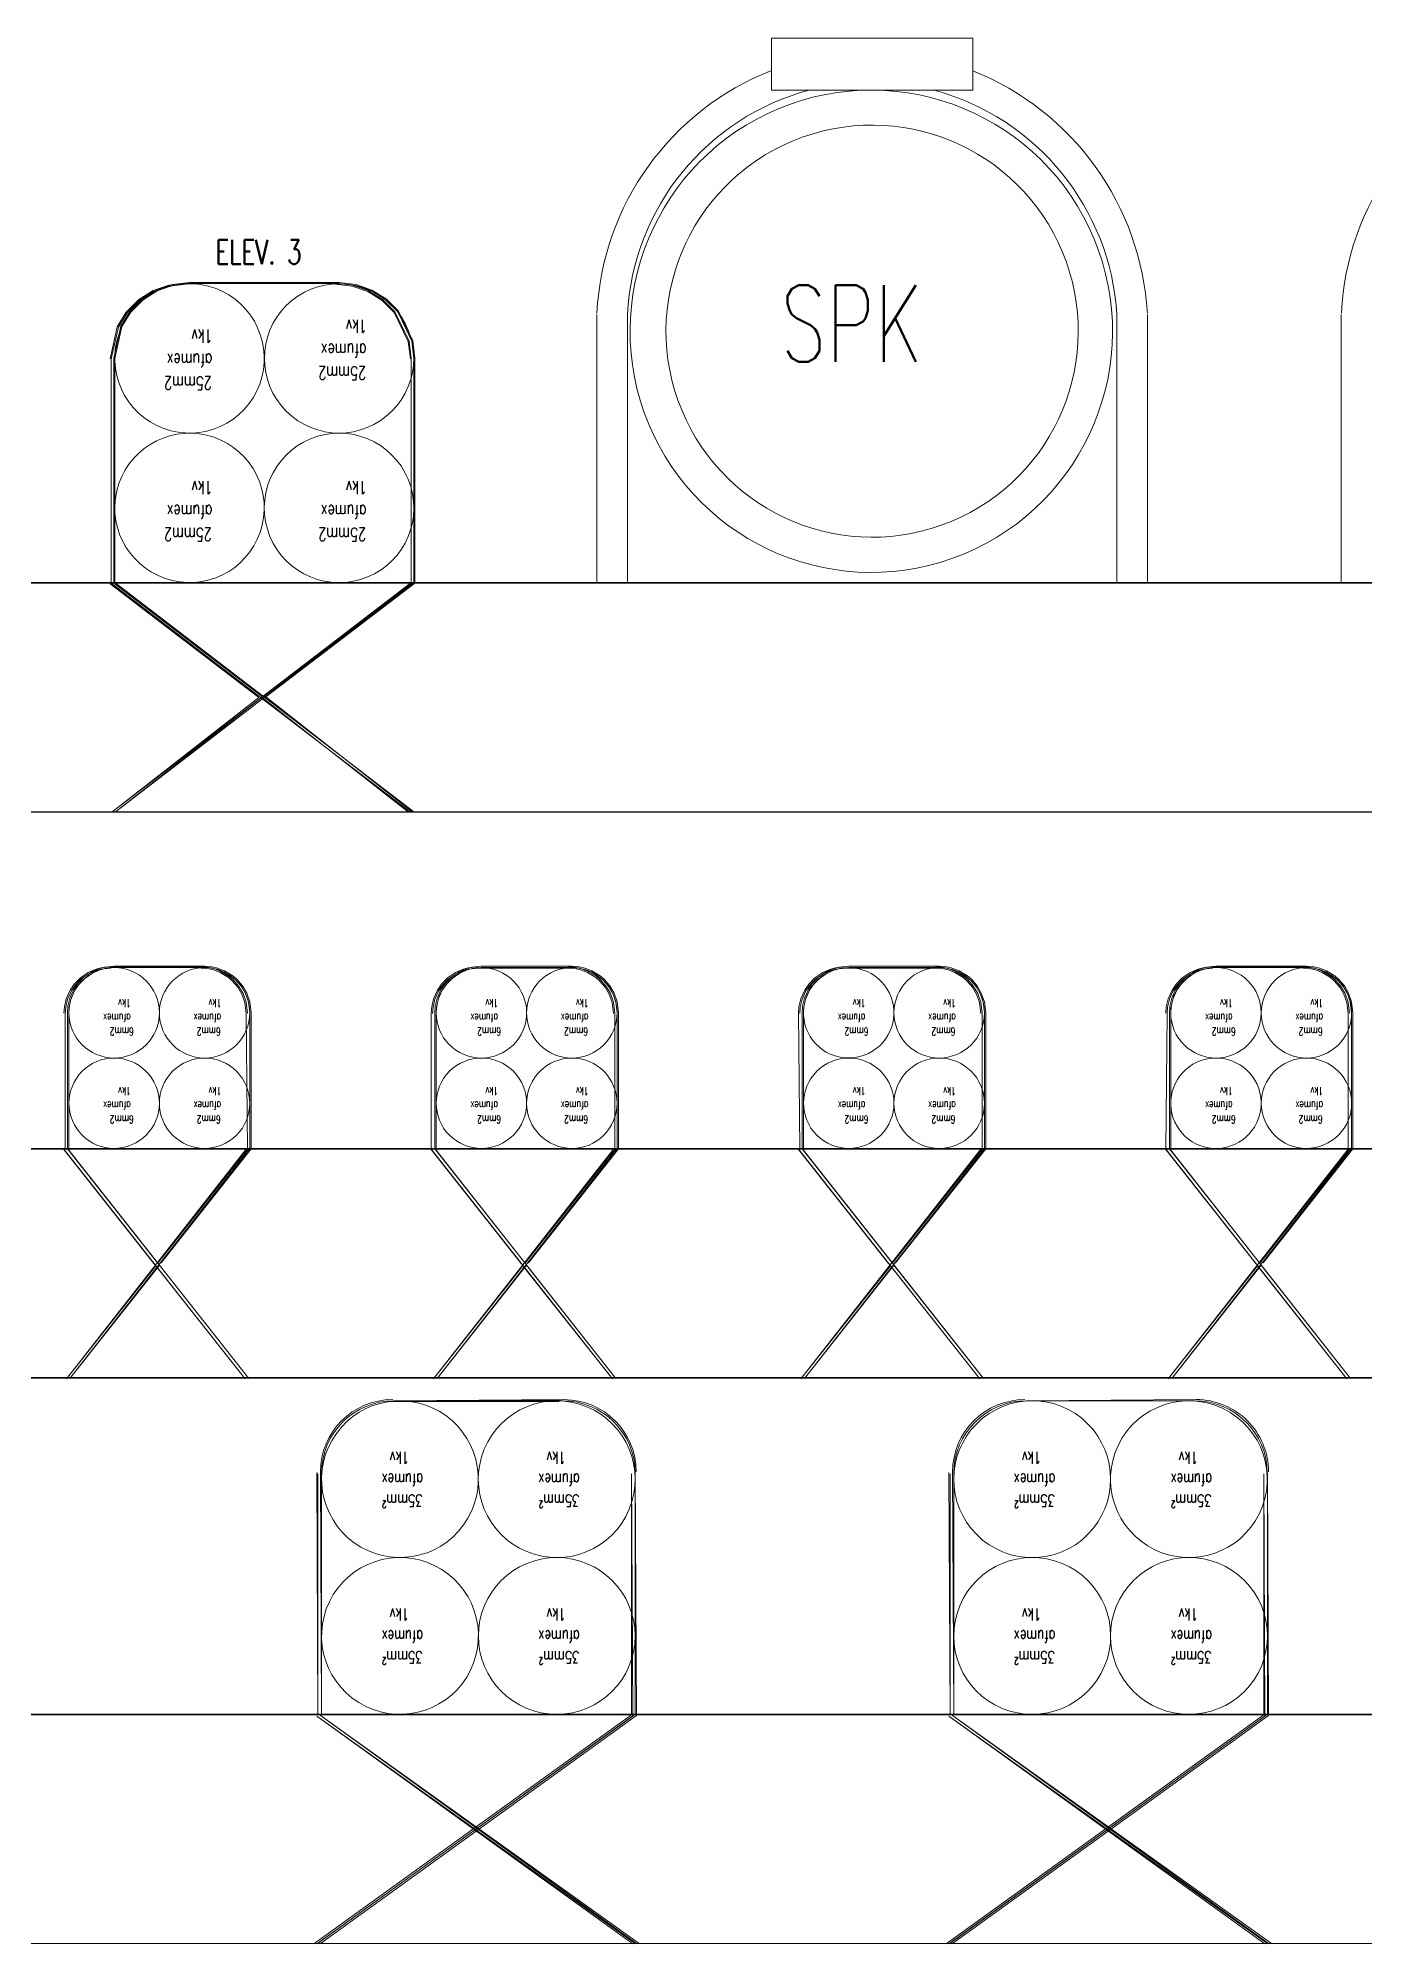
# Model space of a CAD drawing. Extents: x -14.2 to 52.3, y 3.7 to 90.9.
# Drawn here: x 12.1324 to 12.2424, y 17.7569 to 17.915 of the extents above; entities that cross this region are included whole.
import ezdxf

# ---------------------------------------------------------------- set-up
doc = ezdxf.new("R2010")
doc.units = 0
doc.layers.add('limpo_PINI-PSG-PE-0102-LAZ-R00$0$0-1', color=7, linetype='Continuous', lineweight=5)
doc.layers.add('limpo_PINI-PSG-PE-0102-LAZ-R00$0$PNIN-HID-PL-0009-LAZ-R00_dwg', color=8, linetype='Continuous', lineweight=5)
doc.layers.add('limpo_PINI-PSG-PE-0102-LAZ-R00$0$0-8', color=7, linetype='Continuous', lineweight=5, true_color=0x999999)
doc.layers.add('limpo_PINI-PSG-PE-0102-LAZ-R00$0$XR_ARQT', color=7, linetype='Continuous')
doc.layers.add('XR_ARQT', color=7, linetype='Continuous')
doc.styles.add('limpo_PINI-PSG-PE-0102-LAZ-R00$0$RomanS_2', font='romans__.ttf', dxfattribs={"width": 0.7, "height": 0.001})
doc.styles.add('limpo_PINI-PSG-PE-0102-LAZ-R00$0$RomanS_3', font='romans__.ttf', dxfattribs={"width": 0.7, "height": 0.006347})
doc.styles.add('limpo_PINI-PSG-PE-0102-LAZ-R00$0$RomanS_5', font='romans__.ttf', dxfattribs={"width": 0.7, "height": 0.000663717})
doc.styles.add('limpo_PINI-PSG-PE-0102-LAZ-R00$0$RomanS_6', font='romans__.ttf', dxfattribs={"width": 0.7, "height": 0.002})
doc.styles.add('limpo_PINI-PSG-PE-0102-LAZ-R00$0$RomanS_8', font='romans__.ttf', dxfattribs={"width": 0.7, "height": 0.001097})

# ---------------------------------------------------------------- blocks, each defined once
blk = doc.blocks.new('limpo_PINI-PSG-PE-0102-LAZ-R00$0$LAZ GERAL - PNE_dwg-25011385-009 - PRE - PAV_ LAZER - GERAL')
at = {"layer": 'limpo_PINI-PSG-PE-0102-LAZ-R00$0$0-8'}
for p, q in [((-9.44845, -6.93843), (-9.44845, -6.96066)), ((-9.44591, -6.93843), (-9.44591, -6.96066)), ((-9.40534, -6.93843), (-9.40534, -6.96066)), ((-9.4028, -6.93843), (-9.4028, -6.96066)), ((-9.38673, -6.93843), (-9.38673, -6.96066)), ((-8.78, -6.96066), (-9.8293, -6.96066)), ((-8.78, -7.00759), (-9.8293, -7.00759)), ((-8.78, -7.05452), (-9.8293, -7.05452))]:
    blk.add_line(p, q, dxfattribs=at)
at = {"layer": 'limpo_PINI-PSG-PE-0102-LAZ-R00$0$0-8', "flags": 128}
blk.add_lwpolyline([(-9.43398, -6.91549), (-9.41728, -6.91549), (-9.41728, -6.9198), (-9.43398, -6.9198)], close=True, dxfattribs=at)
for points in [[(-9.46377, -6.97966), (-9.47591, -6.97014), (-9.46354, -6.9607), (-9.46354, -6.94205), (-9.46371, -6.9406), (-9.4649, -6.93815), (-9.46592, -6.93713), (-9.46711, -6.93639), (-9.46842, -6.93593), (-9.46982, -6.93577), (-9.48223, -6.93577), (-9.48364, -6.93593), (-9.48495, -6.93639), (-9.48612, -6.93712), (-9.48717, -6.93817), (-9.48792, -6.93938), (-9.48851, -6.94205), (-9.48851, -6.9607), (-9.47619, -6.97014), (-9.48838, -6.97966), (-9.46363, -6.96066), (-9.46363, -6.94206), (-9.4638, -6.94062), (-9.46497, -6.9382), (-9.46598, -6.9372), (-9.46715, -6.93647), (-9.46844, -6.93601), (-9.46983, -6.93586), (-9.48223, -6.93586), (-9.48363, -6.93602), (-9.48491, -6.93647), (-9.48607, -6.93719), (-9.4871, -6.93823), (-9.48784, -6.93942), (-9.48843, -6.94206), (-9.48843, -6.96066), (-9.46363, -6.97966)], [(-9.51351, -6.9592), (-9.51351, -6.96066), (-9.48851, -6.96066), (-9.48851, -6.96009)], [(-9.8293, -6.96066), (-9.8293, -6.97966), (-8.78, -6.97966)], [(-9.49223, -7.00759), (-9.49223, -7.00384), (-9.49223, -6.99634), (-9.4922, -6.99582), (-9.49205, -6.99516), (-9.49173, -6.99446), (-9.49141, -6.99399), (-9.49091, -6.99348), (-9.49028, -6.99305), (-9.48972, -6.9928), (-9.48926, -6.99267), (-9.48848, -6.99259), (-9.48098, -6.99259), (-9.4805, -6.99262), (-9.48002, -6.99272), (-9.47938, -6.99295), (-9.4787, -6.99337), (-9.47839, -6.99363), (-9.47793, -6.99417), (-9.47759, -6.99475), (-9.47734, -6.99544), (-9.47723, -6.99634), (-9.47723, -7.00384), (-9.47723, -7.00759), (-9.49215, -7.02666), (-9.48473, -7.01727), (-9.47732, -7.02666), (-9.49235, -7.00759), (-9.50758, -7.00759)], [(-9.48459, -7.01709), (-9.47712, -7.00763), (-9.47712, -7.00384), (-9.47712, -6.99633), (-9.47723, -6.99542), (-9.47749, -6.9947), (-9.47783, -6.9941), (-9.47831, -6.99355), (-9.47863, -6.99328), (-9.47933, -6.99285), (-9.47999, -6.99261), (-9.48049, -6.99251), (-9.48098, -6.99248), (-9.48849, -6.99248), (-9.48928, -6.99256), (-9.48976, -6.99269), (-9.49034, -6.99295), (-9.49099, -6.99339), (-9.4915, -6.99392), (-9.49183, -6.99441), (-9.49215, -6.99513), (-9.49231, -6.9958), (-9.49235, -6.99633), (-9.49235, -7.00384), (-9.49235, -7.00763), (-9.48488, -7.01709)], [(-9.46178, -7.00759), (-9.46178, -7.00384), (-9.46178, -6.99634), (-9.46174, -6.99582), (-9.46159, -6.99516), (-9.46128, -6.99446), (-9.46095, -6.99399), (-9.46046, -6.99348), (-9.45983, -6.99305), (-9.45927, -6.9928), (-9.4588, -6.99267), (-9.45803, -6.99259), (-9.45053, -6.99259), (-9.45005, -6.99262), (-9.44956, -6.99272), (-9.44892, -6.99295), (-9.44824, -6.99337), (-9.44794, -6.99363), (-9.44747, -6.99417), (-9.44713, -6.99475), (-9.44689, -6.99544), (-9.44678, -6.99634), (-9.44678, -7.00384), (-9.44678, -7.00759), (-9.46169, -7.02666), (-9.45428, -7.01727), (-9.44687, -7.02666), (-9.46189, -7.00759), (-9.47712, -7.00759), (-9.47712, -7.00709)], [(-9.45413, -7.01709), (-9.44667, -7.00763), (-9.44667, -7.00384), (-9.44667, -6.99633), (-9.44678, -6.99542), (-9.44703, -6.9947), (-9.44738, -6.9941), (-9.44786, -6.99355), (-9.44817, -6.99328), (-9.44887, -6.99285), (-9.44953, -6.99261), (-9.45003, -6.99251), (-9.45053, -6.99248), (-9.45804, -6.99248), (-9.45883, -6.99256), (-9.4593, -6.99269), (-9.45988, -6.99295), (-9.46053, -6.99339), (-9.46104, -6.99392), (-9.46138, -6.99441), (-9.4617, -6.99513), (-9.46186, -6.9958), (-9.46189, -6.99633), (-9.46189, -7.00384), (-9.46189, -7.00763), (-9.45442, -7.01709)], [(-9.43132, -7.00759), (-9.43132, -7.00384), (-9.43132, -6.99634), (-9.43129, -6.99582), (-9.43113, -6.99516), (-9.43082, -6.99446), (-9.4305, -6.99399), (-9.43, -6.99348), (-9.42937, -6.99305), (-9.42881, -6.9928), (-9.42835, -6.99267), (-9.42757, -6.99259), (-9.42007, -6.99259), (-9.41959, -6.99262), (-9.41911, -6.99272), (-9.41847, -6.99295), (-9.41779, -6.99337), (-9.41748, -6.99363), (-9.41701, -6.99417), (-9.41668, -6.99475), (-9.41643, -6.99544), (-9.41632, -6.99634), (-9.41632, -7.00384), (-9.41632, -7.00759), (-9.43123, -7.02666), (-9.42382, -7.01727), (-9.41641, -7.02666), (-9.43144, -7.00759), (-9.44667, -7.00759), (-9.44667, -7.00709)], [(-9.42368, -7.01709), (-9.41621, -7.00763), (-9.41621, -7.00384), (-9.41621, -6.99633), (-9.41632, -6.99542), (-9.41658, -6.9947), (-9.41692, -6.9941), (-9.4174, -6.99355), (-9.41772, -6.99328), (-9.41842, -6.99285), (-9.41907, -6.99261), (-9.41958, -6.99251), (-9.42007, -6.99248), (-9.42758, -6.99248), (-9.42837, -6.99256), (-9.42885, -6.99269), (-9.42943, -6.99295), (-9.43008, -6.99339), (-9.43059, -6.99392), (-9.43092, -6.99441), (-9.43124, -6.99513), (-9.4314, -6.9958), (-9.43144, -6.99633), (-9.43144, -7.00384), (-9.43144, -7.00763), (-9.42397, -7.01709)], [(-9.40087, -7.00759), (-9.40087, -7.00384), (-9.40087, -6.99634), (-9.40083, -6.99582), (-9.40068, -6.99516), (-9.40037, -6.99446), (-9.40004, -6.99399), (-9.39955, -6.99348), (-9.39892, -6.99305), (-9.39835, -6.9928), (-9.39789, -6.99267), (-9.39712, -6.99259), (-9.38962, -6.99259), (-9.38914, -6.99262), (-9.38865, -6.99272), (-9.38801, -6.99295), (-9.38733, -6.99337), (-9.38703, -6.99363), (-9.38656, -6.99417), (-9.38622, -6.99475), (-9.38598, -6.99544), (-9.38587, -6.99634), (-9.38587, -7.00384), (-9.38587, -7.00759), (-9.40078, -7.02666), (-9.39337, -7.01727), (-9.38596, -7.02666), (-9.40098, -7.00759), (-9.41621, -7.00759), (-9.41621, -7.00709)], [(-9.39322, -7.01709), (-9.38576, -7.00763), (-9.38576, -7.00384), (-9.38576, -6.99633), (-9.38587, -6.99542), (-9.38612, -6.9947), (-9.38647, -6.9941), (-9.38695, -6.99355), (-9.38726, -6.99328), (-9.38796, -6.99285), (-9.38862, -6.99261), (-9.38912, -6.99251), (-9.38961, -6.99248), (-9.39712, -6.99248), (-9.39791, -6.99256), (-9.39839, -6.99269), (-9.39897, -6.99295), (-9.39962, -6.99339), (-9.40013, -6.99392), (-9.40047, -6.99441), (-9.40079, -6.99513), (-9.40095, -6.9958), (-9.40098, -6.99633), (-9.40098, -7.00384), (-9.40098, -7.00763), (-9.39351, -7.01709)], [(-9.37053, -7.00759), (-9.38576, -7.00759), (-9.38576, -7.00709)], [(-9.8293, -7.00759), (-9.8293, -7.02659), (-8.78, -7.02659)], [(-9.45118, -7.02842), (-9.46528, -7.02852), (-9.45128, -7.02852)], [(-9.39876, -7.02842), (-9.41286, -7.02852), (-9.39886, -7.02852)], [(-9.47138, -7.07352), (-9.44518, -7.05462), (-9.44528, -7.03452), (-9.44528, -7.05452), (-9.47162, -7.07352)], [(-9.47138, -7.03442), (-9.47128, -7.05452), (-9.47128, -7.03452)], [(-9.41896, -7.07352), (-9.39276, -7.05462), (-9.39286, -7.03452), (-9.39286, -7.05452), (-9.4192, -7.07352)], [(-9.41896, -7.03442), (-9.41886, -7.05452), (-9.41886, -7.03452)], [(-9.8293, -7.05452), (-9.8293, -7.07352), (-8.78, -7.07352)], [(-9.47138, -7.05452), (-9.49761, -7.05452), (-9.49761, -7.05372)], [(-9.44518, -7.07352), (-9.47138, -7.05462), (-9.44495, -7.07352)], [(-9.41896, -7.05452), (-9.44518, -7.05452), (-9.44518, -7.05372)], [(-9.39276, -7.07352), (-9.41896, -7.05462), (-9.39253, -7.07352)], [(-9.36654, -7.05452), (-9.39276, -7.05452), (-9.39276, -7.05372)]]:
    blk.add_lwpolyline(points, dxfattribs=at)
at = {"layer": 'limpo_PINI-PSG-PE-0102-LAZ-R00$0$0-8'}
blk.add_arc((-9.41296, -7.03442), 0.006, 90, 180, dxfattribs=at)
for centre, major_axis, ratio in [((-9.4257, -6.93981), (-0.00765, 0.01848), 1), ((-9.36397, -6.93981), (0.01848, 0.00765), 1), ((-9.42563, -6.9398), (0.01579, 0.00654), 1), ((-9.48223, -6.94206), (-0.00527, 0.00326), 1), ((-9.46983, -6.94206), (0.00438, 0.00438), 1), ((-9.48223, -6.95446), (-0.00603, 0.00142), 0.999999), ((-9.46983, -6.95446), (0.00573, 0.00237), 1), ((-9.48848, -6.99634), (0.00375, 0), 1), ((-9.48098, -6.99634), (0.00373, 0.00037), 0.999998), ((-9.45803, -6.99634), (-0.00346, 0.00144), 1), ((-9.45053, -6.99634), (0.00265, 0.00265), 1), ((-9.42757, -6.99634), (0.00319, 0.00197), 0.999999), ((-9.42007, -6.99634), (0.00375, 0), 1), ((-9.39712, -6.99634), (0, 0.00375), 0.999999), ((-9.38962, -6.99634), (0.00144, 0.00346), 0.999999), ((-9.48848, -7.00384), (0.00346, 0.00144), 0.999999), ((-9.48098, -7.00384), (-0.00265, 0.00265), 1), ((-9.45803, -7.00384), (-0.00265, 0.00265), 1), ((-9.45053, -7.00384), (0.00144, 0.00346), 1), ((-9.42757, -7.00384), (0.00265, 0.00265), 0.999999), ((-9.42007, -7.00384), (0.00375, 0), 1), ((-9.39712, -7.00384), (-0.00086, 0.00365), 0.999999), ((-9.38962, -7.00384), (0.00346, 0.00144), 1), ((-9.46478, -7.03502), (0.0038, 0.00527), 0.999999), ((-9.45178, -7.03502), (-0.00601, 0.00249), 1), ((-9.39936, -7.03502), (0.00342, 0.00553), 1), ((-9.41236, -7.03502), (-0.0046, 0.0046), 1), ((-9.46478, -7.04802), (0.00342, 0.00553), 1), ((-9.45178, -7.04802), (0, 0.0065), 1), ((-9.41236, -7.04802), (0.00249, 0.00601), 1), ((-9.39936, -7.04802), (-0.0046, 0.0046), 1)]:
    blk.add_ellipse(centre, major_axis=major_axis, ratio=ratio, dxfattribs=at)
for centre, major_axis, ratio, start_param, end_param in [((-9.42563, -6.93945), (0.02245, 0.00425), 1, 1.757862, 2.90416), ((-9.42589, -6.93966), (-0.01682, 0.01586), 1, 3.956469, 5.086642), ((-9.3639, -6.93945), (0.00467, 0.02237), 1, 0.579761, 1.72606), ((-9.42563, -6.93945), (0.01429, 0.01444), 1, 1.035602, 2.300598), ((-9.42588, -6.93966), (0.0202, 0.0039), 1, 6.152214, 7.398431), ((-9.46538, -7.03442), (-0.0023, 0.00554), 0.999999, 5.890487, 7.461283), ((-9.46528, -7.03452), (0, 0.006), 1, 0, 1.570796), ((-9.45128, -7.03452), (0, 0.006), 1, 4.712389, 6.283185), ((-9.45118, -7.03442), (0.00315, 0.0051), 1, 5.265964, 6.83676), ((-9.41286, -7.03452), (0.00424, 0.00424), 1, 0.785396, 2.356192), ((-9.39886, -7.03452), (-0.0051, 0.00315), 1, 3.695168, 5.265964), ((-9.39876, -7.03442), (-0.00138, 0.00584), 1, 4.480567, 6.051364)]:
    blk.add_ellipse(centre, major_axis=major_axis, ratio=ratio, start_param=start_param, end_param=end_param, dxfattribs=at)
at = {"layer": 'limpo_PINI-PSG-PE-0102-LAZ-R00$0$0-1', "attachment_point": 1, "line_spacing_factor": 0.983083}
for s, insert, char_height, width, style in [('ELEV. 3', (-9.48008, -6.93224), 0.002, 0.0098741, 'limpo_PINI-PSG-PE-0102-LAZ-R00$0$RomanS_6'), ('SPK', (-9.43323, -6.93599), 0.006347, 0.0160157, 'limpo_PINI-PSG-PE-0102-LAZ-R00$0$RomanS_3')]:
    blk.add_mtext(s, dxfattribs=dict(at, insert=insert, char_height=char_height, width=width, style=style))
at = {"layer": 'limpo_PINI-PSG-PE-0102-LAZ-R00$0$0-1', "attachment_point": 1, "rotation": 180, "line_spacing_factor": 0.983083}
for s, insert, char_height, width, style in [('1kv', (-9.46752, -6.93995), 0.001097, 0.002341, 'limpo_PINI-PSG-PE-0102-LAZ-R00$0$RomanS_8'), ('1kv', (-9.48031, -6.94077), 0.001097, 0.002341, 'limpo_PINI-PSG-PE-0102-LAZ-R00$0$RomanS_8'), ('afumex', (-9.46754, -6.94195), 0.001097, 0.0050431, 'limpo_PINI-PSG-PE-0102-LAZ-R00$0$RomanS_8'), ('afumex', (-9.48032, -6.94277), 0.001097, 0.0050431, 'limpo_PINI-PSG-PE-0102-LAZ-R00$0$RomanS_8'), ('25mm2', (-9.48038, -6.94466), 0.001097, 0.0052705, 'limpo_PINI-PSG-PE-0102-LAZ-R00$0$RomanS_8'), ('25mm2', (-9.46759, -6.94384), 0.001097, 0.0052705, 'limpo_PINI-PSG-PE-0102-LAZ-R00$0$RomanS_8'), ('1kv', (-9.48031, -6.95333), 0.001097, 0.002341, 'limpo_PINI-PSG-PE-0102-LAZ-R00$0$RomanS_8'), ('1kv', (-9.46752, -6.95333), 0.001097, 0.002341, 'limpo_PINI-PSG-PE-0102-LAZ-R00$0$RomanS_8'), ('afumex', (-9.48032, -6.95533), 0.001097, 0.0050431, 'limpo_PINI-PSG-PE-0102-LAZ-R00$0$RomanS_8'), ('afumex', (-9.46754, -6.95533), 0.001097, 0.0050431, 'limpo_PINI-PSG-PE-0102-LAZ-R00$0$RomanS_8'), ('25mm2', (-9.48038, -6.95722), 0.001097, 0.0052705, 'limpo_PINI-PSG-PE-0102-LAZ-R00$0$RomanS_8'), ('25mm2', (-9.46759, -6.95722), 0.001097, 0.0052705, 'limpo_PINI-PSG-PE-0102-LAZ-R00$0$RomanS_8'), ('1kv', (-9.48709, -6.99588), 0.000664, 0.0014159, 'limpo_PINI-PSG-PE-0102-LAZ-R00$0$RomanS_5'), ('1kv', (-9.47959, -6.99588), 0.000664, 0.0014159, 'limpo_PINI-PSG-PE-0102-LAZ-R00$0$RomanS_5'), ('1kv', (-9.45664, -6.99588), 0.000664, 0.0014159, 'limpo_PINI-PSG-PE-0102-LAZ-R00$0$RomanS_5'), ('1kv', (-9.44914, -6.99588), 0.000664, 0.0014159, 'limpo_PINI-PSG-PE-0102-LAZ-R00$0$RomanS_5'), ('1kv', (-9.42618, -6.99588), 0.000664, 0.0014159, 'limpo_PINI-PSG-PE-0102-LAZ-R00$0$RomanS_5'), ('1kv', (-9.41868, -6.99588), 0.000664, 0.0014159, 'limpo_PINI-PSG-PE-0102-LAZ-R00$0$RomanS_5'), ('1kv', (-9.39573, -6.99588), 0.000664, 0.0014159, 'limpo_PINI-PSG-PE-0102-LAZ-R00$0$RomanS_5'), ('1kv', (-9.38823, -6.99588), 0.000664, 0.0014159, 'limpo_PINI-PSG-PE-0102-LAZ-R00$0$RomanS_5'), ('afumex', (-9.4871, -6.99708), 0.000664, 0.0030503, 'limpo_PINI-PSG-PE-0102-LAZ-R00$0$RomanS_5'), ('6mm2', (-9.48685, -6.99823), 0.000664, 0.0026538, 'limpo_PINI-PSG-PE-0102-LAZ-R00$0$RomanS_5'), ('afumex', (-9.4796, -6.99708), 0.000664, 0.0030503, 'limpo_PINI-PSG-PE-0102-LAZ-R00$0$RomanS_5'), ('6mm2', (-9.47964, -6.99823), 0.000664, 0.0026538, 'limpo_PINI-PSG-PE-0102-LAZ-R00$0$RomanS_5'), ('afumex', (-9.45665, -6.99708), 0.000664, 0.0030503, 'limpo_PINI-PSG-PE-0102-LAZ-R00$0$RomanS_5'), ('6mm2', (-9.45639, -6.99823), 0.000664, 0.0026538, 'limpo_PINI-PSG-PE-0102-LAZ-R00$0$RomanS_5'), ('afumex', (-9.44915, -6.99708), 0.000664, 0.0030503, 'limpo_PINI-PSG-PE-0102-LAZ-R00$0$RomanS_5'), ('6mm2', (-9.44918, -6.99823), 0.000664, 0.0026538, 'limpo_PINI-PSG-PE-0102-LAZ-R00$0$RomanS_5'), ('afumex', (-9.42619, -6.99708), 0.000664, 0.0030503, 'limpo_PINI-PSG-PE-0102-LAZ-R00$0$RomanS_5'), ('6mm2', (-9.42593, -6.99823), 0.000664, 0.0026538, 'limpo_PINI-PSG-PE-0102-LAZ-R00$0$RomanS_5'), ('afumex', (-9.41869, -6.99708), 0.000664, 0.0030503, 'limpo_PINI-PSG-PE-0102-LAZ-R00$0$RomanS_5'), ('6mm2', (-9.41872, -6.99823), 0.000664, 0.0026538, 'limpo_PINI-PSG-PE-0102-LAZ-R00$0$RomanS_5'), ('afumex', (-9.39574, -6.99708), 0.000664, 0.0030503, 'limpo_PINI-PSG-PE-0102-LAZ-R00$0$RomanS_5'), ('6mm2', (-9.39548, -6.99823), 0.000664, 0.0026538, 'limpo_PINI-PSG-PE-0102-LAZ-R00$0$RomanS_5'), ('afumex', (-9.38824, -6.99708), 0.000664, 0.0030503, 'limpo_PINI-PSG-PE-0102-LAZ-R00$0$RomanS_5'), ('6mm2', (-9.38827, -6.99823), 0.000664, 0.0026538, 'limpo_PINI-PSG-PE-0102-LAZ-R00$0$RomanS_5'), ('1kv', (-9.48709, -7.00316), 0.000664, 0.0014159, 'limpo_PINI-PSG-PE-0102-LAZ-R00$0$RomanS_5'), ('1kv', (-9.47959, -7.00316), 0.000664, 0.0014159, 'limpo_PINI-PSG-PE-0102-LAZ-R00$0$RomanS_5'), ('1kv', (-9.45664, -7.00316), 0.000664, 0.0014159, 'limpo_PINI-PSG-PE-0102-LAZ-R00$0$RomanS_5'), ('1kv', (-9.44914, -7.00316), 0.000664, 0.0014159, 'limpo_PINI-PSG-PE-0102-LAZ-R00$0$RomanS_5'), ('1kv', (-9.42618, -7.00316), 0.000664, 0.0014159, 'limpo_PINI-PSG-PE-0102-LAZ-R00$0$RomanS_5'), ('1kv', (-9.41868, -7.00316), 0.000664, 0.0014159, 'limpo_PINI-PSG-PE-0102-LAZ-R00$0$RomanS_5'), ('1kv', (-9.39573, -7.00316), 0.000664, 0.0014159, 'limpo_PINI-PSG-PE-0102-LAZ-R00$0$RomanS_5'), ('1kv', (-9.38823, -7.00316), 0.000664, 0.0014159, 'limpo_PINI-PSG-PE-0102-LAZ-R00$0$RomanS_5'), ('afumex', (-9.4871, -7.00436), 0.000664, 0.0030503, 'limpo_PINI-PSG-PE-0102-LAZ-R00$0$RomanS_5'), ('afumex', (-9.4796, -7.00436), 0.000664, 0.0030503, 'limpo_PINI-PSG-PE-0102-LAZ-R00$0$RomanS_5'), ('afumex', (-9.45665, -7.00436), 0.000664, 0.0030503, 'limpo_PINI-PSG-PE-0102-LAZ-R00$0$RomanS_5'), ('afumex', (-9.44915, -7.00436), 0.000664, 0.0030503, 'limpo_PINI-PSG-PE-0102-LAZ-R00$0$RomanS_5'), ('afumex', (-9.42619, -7.00436), 0.000664, 0.0030503, 'limpo_PINI-PSG-PE-0102-LAZ-R00$0$RomanS_5'), ('afumex', (-9.41869, -7.00436), 0.000664, 0.0030503, 'limpo_PINI-PSG-PE-0102-LAZ-R00$0$RomanS_5'), ('afumex', (-9.39574, -7.00436), 0.000664, 0.0030503, 'limpo_PINI-PSG-PE-0102-LAZ-R00$0$RomanS_5'), ('afumex', (-9.38824, -7.00436), 0.000664, 0.0030503, 'limpo_PINI-PSG-PE-0102-LAZ-R00$0$RomanS_5'), ('6mm2', (-9.48685, -7.00551), 0.000664, 0.0026538, 'limpo_PINI-PSG-PE-0102-LAZ-R00$0$RomanS_5'), ('6mm2', (-9.47964, -7.00551), 0.000664, 0.0026538, 'limpo_PINI-PSG-PE-0102-LAZ-R00$0$RomanS_5'), ('6mm2', (-9.45639, -7.00551), 0.000664, 0.0026538, 'limpo_PINI-PSG-PE-0102-LAZ-R00$0$RomanS_5'), ('6mm2', (-9.44918, -7.00551), 0.000664, 0.0026538, 'limpo_PINI-PSG-PE-0102-LAZ-R00$0$RomanS_5'), ('6mm2', (-9.42593, -7.00551), 0.000664, 0.0026538, 'limpo_PINI-PSG-PE-0102-LAZ-R00$0$RomanS_5'), ('6mm2', (-9.41872, -7.00551), 0.000664, 0.0026538, 'limpo_PINI-PSG-PE-0102-LAZ-R00$0$RomanS_5'), ('6mm2', (-9.39548, -7.00551), 0.000664, 0.0026538, 'limpo_PINI-PSG-PE-0102-LAZ-R00$0$RomanS_5'), ('6mm2', (-9.38827, -7.00551), 0.000664, 0.0026538, 'limpo_PINI-PSG-PE-0102-LAZ-R00$0$RomanS_5'), ('1kv', (-9.46403, -7.03375), 0.001, 0.0021333, 'limpo_PINI-PSG-PE-0102-LAZ-R00$0$RomanS_2'), ('1kv', (-9.45103, -7.03375), 0.001, 0.0021333, 'limpo_PINI-PSG-PE-0102-LAZ-R00$0$RomanS_2'), ('1kv', (-9.41161, -7.03375), 0.001, 0.0021333, 'limpo_PINI-PSG-PE-0102-LAZ-R00$0$RomanS_2'), ('1kv', (-9.39861, -7.03375), 0.001, 0.0021333, 'limpo_PINI-PSG-PE-0102-LAZ-R00$0$RomanS_2'), ('afumex', (-9.46285, -7.03557), 0.001, 0.0045957, 'limpo_PINI-PSG-PE-0102-LAZ-R00$0$RomanS_2'), ('afumex', (-9.44985, -7.03557), 0.001, 0.0045957, 'limpo_PINI-PSG-PE-0102-LAZ-R00$0$RomanS_2'), ('afumex', (-9.41043, -7.03557), 0.001, 0.0045957, 'limpo_PINI-PSG-PE-0102-LAZ-R00$0$RomanS_2'), ('afumex', (-9.39743, -7.03557), 0.001, 0.0045957, 'limpo_PINI-PSG-PE-0102-LAZ-R00$0$RomanS_2'), ('35mm²', (-9.4629, -7.03729), 0.001, 0.0044251, 'limpo_PINI-PSG-PE-0102-LAZ-R00$0$RomanS_2'), ('35mm²', (-9.4499, -7.03729), 0.001, 0.0044251, 'limpo_PINI-PSG-PE-0102-LAZ-R00$0$RomanS_2'), ('35mm²', (-9.41048, -7.03729), 0.001, 0.0044251, 'limpo_PINI-PSG-PE-0102-LAZ-R00$0$RomanS_2'), ('35mm²', (-9.39748, -7.03729), 0.001, 0.0044251, 'limpo_PINI-PSG-PE-0102-LAZ-R00$0$RomanS_2'), ('1kv', (-9.46403, -7.04675), 0.001, 0.0021333, 'limpo_PINI-PSG-PE-0102-LAZ-R00$0$RomanS_2'), ('1kv', (-9.45103, -7.04675), 0.001, 0.0021333, 'limpo_PINI-PSG-PE-0102-LAZ-R00$0$RomanS_2'), ('1kv', (-9.41161, -7.04675), 0.001, 0.0021333, 'limpo_PINI-PSG-PE-0102-LAZ-R00$0$RomanS_2'), ('1kv', (-9.39861, -7.04675), 0.001, 0.0021333, 'limpo_PINI-PSG-PE-0102-LAZ-R00$0$RomanS_2'), ('afumex', (-9.46285, -7.04857), 0.001, 0.0045957, 'limpo_PINI-PSG-PE-0102-LAZ-R00$0$RomanS_2'), ('afumex', (-9.44985, -7.04857), 0.001, 0.0045957, 'limpo_PINI-PSG-PE-0102-LAZ-R00$0$RomanS_2'), ('afumex', (-9.41043, -7.04857), 0.001, 0.0045957, 'limpo_PINI-PSG-PE-0102-LAZ-R00$0$RomanS_2'), ('afumex', (-9.39743, -7.04857), 0.001, 0.0045957, 'limpo_PINI-PSG-PE-0102-LAZ-R00$0$RomanS_2'), ('35mm²', (-9.4629, -7.05029), 0.001, 0.0044251, 'limpo_PINI-PSG-PE-0102-LAZ-R00$0$RomanS_2'), ('35mm²', (-9.4499, -7.05029), 0.001, 0.0044251, 'limpo_PINI-PSG-PE-0102-LAZ-R00$0$RomanS_2'), ('35mm²', (-9.41048, -7.05029), 0.001, 0.0044251, 'limpo_PINI-PSG-PE-0102-LAZ-R00$0$RomanS_2'), ('35mm²', (-9.39748, -7.05029), 0.001, 0.0044251, 'limpo_PINI-PSG-PE-0102-LAZ-R00$0$RomanS_2')]:
    blk.add_mtext(s, dxfattribs=dict(at, insert=insert, char_height=char_height, width=width, style=style))
blk = doc.blocks.new('limpo_PINI-PSG-PE-0102-LAZ-R00$0$PNIN-HID-PL-0009-LAZ-R00_dwg-3604853-5PPE_008_LAZER__P_A_0_09_')
at = {"color": 9, "lineweight": 5}
for p, q in [((22479.55, 12095.41), (21430.24, 12095.41)), ((21430.24, 12076.41), (22479.55, 12076.41)), ((22479.55, 12048.48), (21430.24, 12048.48)), ((21767.19, 12048.44), (21774.66, 12038.98)), ((21828.1, 12048.44), (21835.57, 12038.98)), ((21866.32, 12038.98), (21873.79, 12048.44)), ((21430.24, 12029.48), (22479.55, 12029.48)), ((22479.55, 12001.55), (21430.24, 12001.55))]:
    blk.add_line(p, q, dxfattribs=at)
at = {"color": 9, "lineweight": 5, "flags": 128}
for points in [[(21795.77, 12076.41), (21783.64, 12085.93), (21796, 12095.37), (21796, 12114.02), (21795.83, 12115.48), (21794.64, 12117.92), (21793.62, 12118.94), (21792.43, 12119.69), (21791.12, 12120.14), (21789.72, 12120.3), (21777.31, 12120.3), (21775.9, 12120.14), (21774.59, 12119.68), (21773.42, 12118.95), (21772.37, 12117.9), (21771.62, 12116.69), (21771.03, 12114.02)], [(21777.32, 12120.21), (21775.92, 12120.05), (21774.63, 12119.6), (21773.47, 12118.88), (21772.44, 12117.84), (21771.71, 12116.66), (21771.12, 12114.01), (21771.12, 12095.41), (21795.92, 12076.41)], [(21795.92, 12114.01), (21795.75, 12115.45), (21794.57, 12117.87), (21793.57, 12118.87), (21792.39, 12119.61), (21791.1, 12120.06), (21789.72, 12120.21)], [(21771.03, 12095.37), (21783.35, 12085.93), (21771.16, 12076.41), (21795.92, 12095.41)], [(21782.42, 12059.74), (21782.31, 12060.66), (21782.05, 12061.37), (21781.71, 12061.97), (21781.23, 12062.52), (21780.91, 12062.8), (21780.21, 12063.22), (21779.56, 12063.47), (21779.05, 12063.56), (21778.56, 12063.6), (21771.05, 12063.6), (21770.26, 12063.51), (21769.78, 12063.38), (21769.2, 12063.12), (21768.56, 12062.68), (21768.05, 12062.15), (21767.71, 12061.66), (21767.39, 12060.95), (21767.23, 12060.27), (21767.19, 12059.74)], [(21767.31, 12048.48), (21767.31, 12059.73), (21767.34, 12060.25), (21767.5, 12060.91), (21767.81, 12061.61), (21768.13, 12062.08), (21768.63, 12062.59), (21769.26, 12063.02), (21769.82, 12063.27), (21770.28, 12063.4), (21771.06, 12063.48)], [(21774.95, 12038.98), (21782.42, 12048.44), (21782.31, 12059.73), (21782.2, 12060.63), (21781.95, 12061.33), (21781.62, 12061.9), (21781.15, 12062.44), (21780.84, 12062.7), (21780.16, 12063.12), (21779.53, 12063.36), (21779.04, 12063.45), (21778.56, 12063.48)], [(21801.51, 12063.6), (21800.72, 12063.51), (21800.24, 12063.38), (21799.66, 12063.12), (21799.01, 12062.68), (21798.5, 12062.15), (21798.16, 12061.66), (21797.84, 12060.95), (21797.69, 12060.27), (21797.65, 12059.74), (21797.65, 12048.44), (21805.12, 12038.98)], [(21797.76, 12059.73), (21797.8, 12060.25), (21797.95, 12060.91), (21798.26, 12061.61), (21798.59, 12062.08), (21799.08, 12062.59), (21799.71, 12063.02), (21800.28, 12063.27), (21800.74, 12063.4), (21801.51, 12063.48), (21809.01, 12063.48), (21809.49, 12063.45), (21809.98, 12063.36), (21810.62, 12063.12), (21811.3, 12062.7), (21811.6, 12062.44), (21812.07, 12061.9), (21812.41, 12061.33), (21812.65, 12060.63), (21812.76, 12059.73)], [(21805.41, 12038.98), (21812.88, 12048.44), (21812.88, 12059.74), (21812.76, 12060.66), (21812.51, 12061.37), (21812.16, 12061.97), (21811.68, 12062.52), (21811.37, 12062.8), (21810.67, 12063.22), (21810.01, 12063.47), (21809.51, 12063.56), (21809.02, 12063.6)], [(21831.96, 12063.6), (21831.17, 12063.51), (21830.69, 12063.38), (21830.11, 12063.12), (21829.47, 12062.68), (21828.96, 12062.15), (21828.62, 12061.66), (21828.3, 12060.95), (21828.14, 12060.27), (21828.1, 12059.74), (21828.22, 12048.48)], [(21828.22, 12059.73), (21828.25, 12060.25), (21828.41, 12060.91), (21828.72, 12061.61), (21829.04, 12062.08), (21829.54, 12062.59), (21830.17, 12063.02), (21830.73, 12063.27), (21831.19, 12063.4), (21831.97, 12063.48), (21839.47, 12063.48), (21839.95, 12063.45), (21840.44, 12063.36), (21841.07, 12063.12), (21841.76, 12062.7), (21842.06, 12062.44), (21842.53, 12061.9), (21842.86, 12061.33), (21843.11, 12060.63), (21843.22, 12059.73)], [(21835.86, 12038.98), (21843.33, 12048.44), (21843.33, 12059.74), (21843.22, 12060.66), (21842.97, 12061.37), (21842.62, 12061.97), (21842.14, 12062.52), (21841.82, 12062.8), (21841.12, 12063.22), (21840.47, 12063.47), (21839.96, 12063.56), (21839.47, 12063.6)], [(21873.79, 12059.74), (21873.68, 12060.66), (21873.42, 12061.37), (21873.07, 12061.97), (21872.59, 12062.52), (21872.28, 12062.8), (21871.58, 12063.22), (21870.92, 12063.47), (21870.42, 12063.56), (21869.93, 12063.6), (21862.42, 12063.6), (21861.63, 12063.51), (21861.15, 12063.38), (21860.57, 12063.12), (21859.92, 12062.68), (21859.41, 12062.15), (21859.08, 12061.66), (21858.75, 12060.95), (21858.6, 12060.27), (21858.56, 12059.74)], [(21866.03, 12038.98), (21858.56, 12048.44), (21858.67, 12059.73), (21858.71, 12060.25), (21858.86, 12060.91), (21859.18, 12061.61), (21859.5, 12062.08), (21859.99, 12062.59), (21860.62, 12063.02), (21861.19, 12063.27), (21861.65, 12063.4), (21862.42, 12063.48)], [(21869.92, 12063.48), (21870.4, 12063.45), (21870.89, 12063.36), (21871.53, 12063.12), (21872.21, 12062.7), (21872.51, 12062.44), (21872.98, 12061.9), (21873.32, 12061.33), (21873.56, 12060.63), (21873.67, 12059.73), (21873.67, 12048.48), (21858.76, 12029.41), (21866.17, 12038.8), (21873.58, 12029.41), (21858.56, 12048.48)], [(21782.31, 12048.48), (21767.4, 12029.41), (21774.81, 12038.8), (21782.22, 12029.41), (21767.19, 12048.48)], [(21812.76, 12048.48), (21797.85, 12029.41), (21805.26, 12038.8), (21812.67, 12029.41), (21797.65, 12048.48)], [(21843.22, 12048.48), (21828.31, 12029.41), (21835.72, 12038.8), (21843.13, 12029.41), (21828.1, 12048.48)], [(21808.36, 12027.65), (21794.26, 12027.55), (21808.26, 12027.55)], [(21788.16, 11982.55), (21814.36, 12001.45), (21814.26, 12021.55), (21814.26, 12001.55), (21787.92, 11982.55)], [(21788.16, 12021.65), (21788.26, 12001.55), (21788.26, 12021.55)], [(21840.58, 11982.55), (21866.78, 12001.45), (21866.68, 12021.55), (21866.68, 12001.55), (21840.34, 11982.55)], [(21840.58, 12021.65), (21840.68, 12001.55), (21840.68, 12021.55)], [(21814.36, 11982.55), (21788.16, 12001.45), (21814.6, 11982.55)], [(21866.78, 11982.55), (21840.58, 12001.45), (21867.02, 11982.55)]]:
    blk.add_lwpolyline(points, dxfattribs=at)
blk = doc.blocks.new('limpo_PINI-PSG-PE-0102-LAZ-R00$0$A$C745163c0')
at = {"layer": 'limpo_PINI-PSG-PE-0102-LAZ-R00$0$PNIN-HID-PL-0009-LAZ-R00_dwg', "color": 9}
blk.add_blockref('limpo_PINI-PSG-PE-0102-LAZ-R00$0$PNIN-HID-PL-0009-LAZ-R00_dwg-3604853-5PPE_008_LAZER__P_A_0_09_', (-23714.89, -15834.72), dxfattribs=at)
blk = doc.blocks.new('limpo_PINI-PSG-PE-0102-LAZ-R00')
at = {"layer": 'limpo_PINI-PSG-PE-0102-LAZ-R00$0$XR_ARQT', "xscale": 0.001000000000038553, "yscale": 0.001000000000038553, "zscale": 0.001000000000038553}
blk.add_blockref('limpo_PINI-PSG-PE-0102-LAZ-R00$0$A$C745163c0', (14.12396, 21.59203), dxfattribs=at)
at = {"layer": 'limpo_PINI-PSG-PE-0102-LAZ-R00$0$XR_ARQT'}
blk.add_blockref('limpo_PINI-PSG-PE-0102-LAZ-R00$0$LAZ GERAL - PNE_dwg-25011385-009 - PRE - PAV_ LAZER - GERAL', (21.66891, 24.81343), dxfattribs=at)

msp = doc.modelspace()

# ---------------------------------------------------------------- block references
at = {"layer": 'XR_ARQT'}
msp.add_blockref('limpo_PINI-PSG-PE-0102-LAZ-R00', (-0.04177, 0.01702), dxfattribs=at)

doc.saveas('drawing.dxf')
